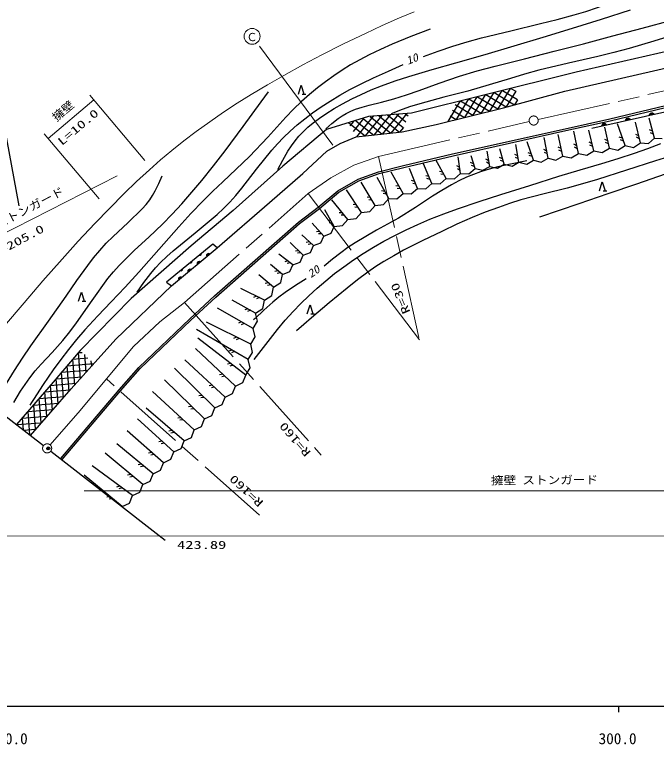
# Model space of a CAD drawing. Units: millimetres, scale not verified. Extents: x 40000 to 680000, y 20000 to 380000.
# Drawn here: x 268807 to 374219, y 198715 to 318642 of the extents above; entities that cross this region are included whole.
import ezdxf
from ezdxf.enums import TextEntityAlignment as Align

# ---------------------------------------------------------------- set-up
doc = ezdxf.new("R2010")
doc.units = ezdxf.units.MM
doc.header["$LTSCALE"] = 1000
doc.header["$PDMODE"] = 32
doc.header["$PDSIZE"] = 500
doc.linetypes.add('CHAIN', pattern=[18.5, 12, -1.5, 3.5, -1.5])
for name, color, linetype, lineweight in [('M-BGD', 7, 'Continuous', 25), ('M-BMK', 2, 'CHAIN', 13), ('M-STR-HTXT', 7, 'Continuous', 13), ('M-TTL-BAND', 7, 'Continuous', 25)]:
    doc.layers.add(name, color=color, linetype=linetype, lineweight=lineweight)
doc.layers.add('M-OTRS', color=6, linetype='Continuous')
doc.styles.add('ＭＳ ゴシック', font='')
doc.styles.get('ＭＳ ゴシック').set_extended_font_data('MS Gothic')

msp = doc.modelspace()

# ---------------------------------------------------------------- linework, layer by layer
at = {"layer": 'M-BGD'}
for p, q in [((269539, 287192), (264900, 312373)), ((376357, 312681), (361068, 309161)), ((359202, 306046), (379228, 310687)), ((361068, 309161), (346309, 305527)), ((348831, 306146), (346824, 302787)), ((347573, 305835), (350938, 303824)), ((350198, 306484), (348195, 303133)), ((348952, 306176), (351417, 304702)), ((349101, 303316), (359202, 306046)), ((351122, 306081), (349567, 303478)), ((350331, 306517), (351131, 306038)), ((316022, 305551), (316622, 305552)), ((346309, 305527), (333972, 302462)), ((343363, 304793), (341338, 301406)), ((344730, 305131), (342710, 301751)), ((343437, 304811), (346824, 302787)), ((346097, 305469), (344081, 302096)), ((344816, 305152), (348195, 303133)), ((347464, 305808), (345453, 302442)), ((346194, 305494), (349567, 303478)), ((351429, 304646), (350938, 303824)), ((341996, 304455), (339967, 301060)), ((341148, 303849), (344081, 302096)), ((342058, 304470), (345453, 302442)), ((366554, 301489), (377346, 304086)), ((366622, 301197), (377411, 303793)), ((333972, 302462), (326933, 301894)), ((331842, 302290), (329199, 299005)), ((333215, 302401), (330605, 299157)), ((331528, 302265), (333047, 301043)), ((332978, 302382), (333451, 302002)), ((338044, 300585), (349101, 303316)), ((340755, 302919), (342710, 301751)), ((377676, 303102), (363599, 299949)), ((373073, 302122), (373815, 302289)), ((373784, 302333), (373082, 302176)), ((373100, 302231), (373742, 302375)), ((373696, 302416), (373128, 302289)), ((373164, 302348), (373636, 302454)), ((373534, 302482), (373243, 302417)), ((326933, 301894), (320008, 299737)), ((324466, 301098), (323857, 300340)), ((326125, 301565), (324419, 299444)), ((324863, 301210), (327793, 298852)), ((327725, 301958), (324981, 298547)), ((326045, 301542), (329199, 299005)), ((329097, 302069), (326387, 298700)), ((327226, 301875), (330605, 299157)), ((330470, 302179), (327793, 298852)), ((328628, 302031), (332011, 299309)), ((330078, 302148), (332644, 300084)), ((340361, 301990), (341338, 301406)), ((359252, 299866), (366554, 301489)), ((359317, 299573), (366622, 301197)), ((369170, 301248), (369912, 301414)), ((369881, 301459), (369179, 301301)), ((369197, 301357), (369839, 301501)), ((369793, 301541), (369225, 301414)), ((369261, 301474), (369733, 301579)), ((369631, 301608), (369340, 301542)), ((373901, 298325), (373046, 301607)), ((323681, 300877), (326387, 298700)), ((332655, 300109), (332011, 299309)), ((332448, 299357), (338044, 300585)), ((340746, 295737), (359252, 299866)), ((365267, 300374), (366008, 300540)), ((365978, 300584), (365275, 300427)), ((365294, 300482), (365936, 300626)), ((365890, 300667), (365322, 300540)), ((365358, 300599), (365830, 300705)), ((365727, 300733), (365436, 300668)), ((366523, 296685), (365754, 300122)), ((369079, 297115), (367803, 300685)), ((371635, 297545), (370792, 300992)), ((320008, 299737), (312855, 293719)), ((324889, 298537), (332448, 299357)), ((340813, 295445), (359317, 299573)), ((358856, 295394), (358073, 298944)), ((361412, 295824), (360633, 299507)), ((363967, 296254), (363143, 299661)), ((371344, 298735), (370851, 298962)), ((373604, 299465), (373108, 299684)), ((373730, 298981), (373233, 299203)), ((320111, 296217), (322295, 297445)), ((322295, 297445), (324889, 298537)), ((354048, 294719), (352984, 297714)), ((356452, 295056), (355800, 298431)), ((363682, 297432), (363190, 297660)), ((366258, 297872), (365769, 298108)), ((366367, 297384), (365878, 297623)), ((368642, 298337), (368129, 298511)), ((368811, 297866), (368296, 298043)), ((370443, 296819), (371635, 297545)), ((371463, 298249), (370969, 298478)), ((371635, 297545), (372924, 297482)), ((372924, 297482), (373901, 298325)), ((373901, 298325), (375190, 298262)), ((349240, 294044), (348477, 296588)), ((351644, 294381), (351140, 297305)), ((356226, 296226), (355745, 296477)), ((358586, 296615), (358099, 296853)), ((358694, 296127), (358206, 296367)), ((361145, 297085), (360659, 297328)), ((361248, 296596), (360762, 296841)), ((362775, 295528), (363967, 296254)), ((363800, 296946), (363307, 297176)), ((363967, 296254), (365331, 295958)), ((365331, 295958), (366523, 296685)), ((366523, 296685), (367887, 296388)), ((367887, 296388), (369079, 297115)), ((369079, 297115), (370443, 296819)), ((316153, 292531), (320111, 296217)), ((332668, 293819), (340746, 295737)), ((332738, 293527), (340813, 295445)), ((342070, 292546), (341654, 295267)), ((344432, 293369), (343817, 295410)), ((346836, 293706), (346429, 296178)), ((348965, 294960), (348461, 295161)), ((351465, 295416), (350989, 295676)), ((351550, 294923), (351074, 295186)), ((353675, 295768), (353162, 295944)), ((353842, 295297), (353328, 295475)), ((355317, 294407), (356452, 295056)), ((356321, 295735), (355839, 295988)), ((356452, 295056), (357721, 294744)), ((357721, 294744), (358856, 295394)), ((358856, 295394), (360220, 295098)), ((360220, 295098), (361412, 295824)), ((361412, 295824), (362775, 295528)), ((337346, 290902), (335961, 294128)), ((339708, 291724), (337985, 294761)), ((344201, 294134), (343697, 294335)), ((344345, 293656), (343840, 293858)), ((346688, 294606), (346213, 294870)), ((346769, 294112), (346294, 294379)), ((348105, 293394), (349240, 294044)), ((349109, 294481), (348604, 294685)), ((349240, 294044), (350509, 293732)), ((350509, 293732), (351644, 294381)), ((351644, 294381), (352913, 294069)), ((352913, 294069), (354048, 294719)), ((354048, 294719), (355317, 294407)), ((312855, 293719), (304719, 286453)), ((325229, 291610), (328599, 292831)), ((328599, 292831), (332668, 293819)), ((328686, 292543), (332738, 293527)), ((332623, 289257), (330647, 292736)), ((334985, 290079), (333683, 293369)), ((339112, 292774), (338576, 292858)), ((341921, 293521), (341450, 293790)), ((341997, 293026), (341525, 293298)), ((343416, 292485), (344432, 293369)), ((344432, 293369), (345701, 293057)), ((345701, 293057), (346836, 293706)), ((346836, 293706), (348105, 293394)), ((310693, 287753), (316153, 292531)), ((321874, 289699), (325229, 291610)), ((325355, 291337), (328686, 292543)), ((330261, 288434), (328369, 291850)), ((336868, 292016), (336344, 292159)), ((337065, 291557), (336540, 291702)), ((338692, 290840), (339708, 291724)), ((339359, 292339), (338822, 292425)), ((339708, 291724), (341054, 291663)), ((341054, 291663), (342070, 292546)), ((342070, 292546), (343416, 292485)), ((322046, 289452), (325355, 291337)), ((328023, 287283), (325712, 291091)), ((331951, 290440), (331415, 290523)), ((334535, 291215), (334016, 291372)), ((334719, 290750), (334199, 290910)), ((336330, 290018), (337346, 290902)), ((337346, 290902), (338692, 290840)), ((318693, 287023), (321874, 289699)), ((318880, 286788), (322046, 289452)), ((325785, 286133), (323308, 289826)), ((329616, 289599), (329081, 289688)), ((329858, 289161), (329322, 289253)), ((331607, 288373), (332623, 289257)), ((332198, 290005), (331661, 290090)), ((332623, 289257), (333968, 289195)), ((333968, 289195), (334985, 290079)), ((334985, 290079), (336330, 290018)), ((365470, 289688), (366070, 289688)), ((323548, 284982), (320904, 288181)), ((327247, 288562), (326708, 288630)), ((327506, 288135), (326967, 288205)), ((329372, 287411), (330261, 288434)), ((330261, 288434), (331607, 288373)), ((302094, 280328), (310693, 287753)), ((315411, 284548), (318693, 287023)), ((315600, 284316), (318880, 286788)), ((324953, 287373), (324412, 287417)), ((325232, 286958), (324689, 287004)), ((327134, 286260), (328023, 287283)), ((328023, 287283), (329372, 287411)), ((304719, 286453), (297793, 280663)), ((321310, 283831), (319766, 286536)), ((322653, 286065), (322110, 286054)), ((322971, 285679), (322427, 285671)), ((324897, 285110), (325785, 286133)), ((325785, 286133), (327134, 286260)), ((301636, 272425), (315411, 284548)), ((301837, 272203), (315600, 284316)), ((319614, 282255), (317676, 284345)), ((320767, 284781), (320231, 284864)), ((321015, 284347), (320477, 284432)), ((322659, 283959), (323548, 284982)), ((323548, 284982), (324897, 285110)), ((320777, 282704), (321310, 283831)), ((321310, 283831), (322659, 283959)), ((317918, 280680), (315960, 282427)), ((318924, 282999), (318383, 282958)), ((319264, 282633), (318721, 282593)), ((319081, 281128), (319614, 282255)), ((319614, 282255), (320777, 282704)), ((297793, 280663), (287954, 271976)), ((301364, 280933), (293772, 274686)), ((302094, 280328), (301364, 280933)), ((316223, 279104), (314042, 281216)), ((317211, 281310), (316677, 281218)), ((317584, 280977), (317048, 280887)), ((317386, 279552), (317918, 280680)), ((317918, 280680), (319081, 281128)), ((294587, 274049), (302094, 280328)), ((315454, 279849), (314916, 279778)), ((315813, 279501), (315273, 279432)), ((316223, 279104), (317386, 279552)), ((299390, 279284), (299170, 279103)), ((299188, 279094), (299396, 279265)), ((299399, 279244), (299209, 279087)), ((299231, 279081), (299400, 279220)), ((299398, 279194), (299258, 279078)), ((299297, 279086), (299383, 279157)), ((300713, 279369), (300378, 279089)), ((300379, 279041), (300758, 279357)), ((300382, 279141), (300660, 279374)), ((300800, 279344), (300386, 278998)), ((300399, 278959), (300836, 279325)), ((300582, 279357), (300411, 279214)), ((314527, 277528), (312226, 279298)), ((315690, 277977), (316223, 279104)), ((297846, 278014), (297626, 277833)), ((297643, 277823), (297852, 277994)), ((297855, 277973), (297665, 277816)), ((297687, 277810), (297855, 277949)), ((297853, 277923), (297713, 277808)), ((297752, 277816), (297839, 277887)), ((299179, 278086), (298844, 277806)), ((298845, 277758), (299224, 278074)), ((298848, 277858), (299126, 278090)), ((299266, 278061), (298852, 277714)), ((298865, 277676), (299302, 278042)), ((299048, 278074), (298877, 277931)), ((312831, 275952), (310813, 277582)), ((313710, 278157), (313183, 278025)), ((314106, 277852), (313578, 277722)), ((313994, 276401), (314527, 277528)), ((314527, 277528), (315690, 277977)), ((296302, 276743), (296081, 276562)), ((296099, 276552), (296308, 276724)), ((296311, 276702), (296120, 276545)), ((296143, 276539), (296311, 276678)), ((296309, 276652), (296169, 276537)), ((296208, 276545), (296294, 276616)), ((297645, 276803), (297310, 276523)), ((297311, 276475), (297690, 276791)), ((297314, 276574), (297592, 276807)), ((297732, 276778), (297318, 276431)), ((297330, 276393), (297768, 276759)), ((297514, 276791), (297343, 276647)), ((311351, 273833), (308895, 275866)), ((312101, 276542), (311572, 276423)), ((312490, 276228), (311959, 276110)), ((312515, 274596), (312831, 275952)), ((312831, 275952), (313994, 276401)), ((293772, 274686), (294587, 274049)), ((296111, 275519), (295776, 275239)), ((295777, 275191), (296156, 275508)), ((295779, 275291), (296058, 275524)), ((296198, 275495), (295784, 275148)), ((295796, 275110), (296234, 275476)), ((295980, 275508), (295808, 275364)), ((285441, 265313), (294587, 274049)), ((309871, 271713), (305968, 273640)), ((310491, 274545), (309960, 274433)), ((310876, 274226), (310343, 274115)), ((311035, 272477), (311351, 273833)), ((311351, 273833), (312515, 274596)), ((297573, 268649), (301636, 272425)), ((308556, 272362), (308066, 272130)), ((309871, 271713), (311035, 272477)), ((287954, 271976), (279553, 263461)), ((279920, 271559), (280520, 271559)), ((297778, 268431), (301837, 272203)), ((308390, 269593), (304555, 271722)), ((309005, 272140), (308512, 271910)), ((309555, 270357), (309871, 271713)), ((307987, 267045), (302132, 270410)), ((307100, 270310), (306598, 270102)), ((307537, 270067), (307033, 269860)), ((308390, 269593), (309555, 270357)), ((289216, 260675), (297573, 268649)), ((308698, 268238), (308390, 269593)), ((317478, 269458), (318078, 269458)), ((289433, 260467), (297778, 268431)), ((307583, 264496), (300316, 268088)), ((306092, 268134), (305587, 267934)), ((306525, 267885), (306019, 267686)), ((307987, 267045), (308698, 268238)), ((307179, 261947), (298701, 266877)), ((308295, 265690), (307987, 267045)), ((278071, 257122), (285441, 265313)), ((306776, 259399), (298903, 265464)), ((305259, 265645), (304769, 265413)), ((305708, 265423), (305215, 265193)), ((307583, 264496), (308295, 265690)), ((307891, 263141), (307583, 264496)), ((279553, 263461), (275125, 258238)), ((279236, 263090), (279888, 263141)), ((279236, 263090), (279575, 258781)), ((280263, 262782), (280497, 259811)), ((305085, 257599), (298499, 263748)), ((304498, 263507), (303992, 263309)), ((304930, 263255), (304422, 263059)), ((307179, 261947), (307891, 263141)), ((278318, 262014), (280858, 262214)), ((278318, 262014), (278654, 257750)), ((281348, 261747), (281419, 260841)), ((303395, 255799), (296783, 261931)), ((307487, 260592), (307179, 261947)), ((256645, 260963), (273560, 247821)), ((277399, 260939), (281818, 261287)), ((277399, 260939), (277732, 256720)), ((285996, 256995), (289216, 260675)), ((286223, 256799), (289433, 260467)), ((301704, 253999), (295067, 260518)), ((304287, 261316), (303760, 261185)), ((304683, 261011), (304155, 260882)), ((306776, 259399), (307487, 260592)), ((275563, 258788), (279887, 259129)), ((276481, 259863), (280853, 260208)), ((276481, 259863), (276810, 255690)), ((302992, 259553), (302456, 259472)), ((303358, 259212), (302819, 259133)), ((306290, 258161), (306776, 259399)), ((275125, 258238), (269134, 251260)), ((274644, 257712), (278921, 258049)), ((275563, 258788), (275888, 254659)), ((300013, 252199), (293452, 258600)), ((305085, 257599), (306290, 258161)), ((271411, 249491), (278071, 257122)), ((273726, 256637), (277956, 256970)), ((274644, 257712), (274966, 253629)), ((276412, 245724), (285996, 256995)), ((276640, 245529), (286223, 256799)), ((298323, 250399), (291434, 256682)), ((301294, 257747), (300757, 257665)), ((301660, 257407), (301122, 257327)), ((304600, 256361), (305085, 257599)), ((272807, 255562), (276990, 255891)), ((272807, 255562), (273122, 251568)), ((273726, 256637), (274044, 252599)), ((299599, 256067), (299060, 256000)), ((299955, 255716), (299415, 255651)), ((302909, 254561), (303395, 255799)), ((303395, 255799), (304600, 256361)), ((271889, 254486), (276024, 254812)), ((271889, 254486), (272200, 250538)), ((301704, 253999), (302909, 254561)), ((270971, 253411), (275059, 253733)), ((270971, 253411), (271271, 249599)), ((296632, 248599), (290424, 253957)), ((297931, 254231), (297392, 254162)), ((298288, 253882), (297748, 253815)), ((301219, 252761), (301704, 253999)), ((270052, 252335), (274093, 252654)), ((270052, 252335), (270202, 250430)), ((294942, 246798), (289012, 252241)), ((296138, 252392), (295602, 252305)), ((296507, 252055), (295970, 251970)), ((299528, 250960), (300013, 252199)), ((300013, 252199), (301219, 252761)), ((269134, 251260), (273127, 251574)), ((298323, 250399), (299528, 250960)), ((270306, 250349), (272162, 250495)), ((293251, 244998), (287296, 250223)), ((294649, 250311), (294116, 250210)), ((295027, 249984), (294492, 249884)), ((297837, 249160), (298323, 250399)), ((293045, 248540), (292509, 248455)), ((296147, 247360), (296632, 248599)), ((296632, 248599), (297837, 249160)), ((291560, 243198), (285580, 248103)), ((293413, 248201), (292875, 248118)), ((294942, 246798), (296147, 247360)), ((274744, 246901), (293535, 232302)), ((289870, 241398), (283662, 246589)), ((291344, 246671), (290810, 246574)), ((291720, 246341), (291184, 246246)), ((294456, 245560), (294942, 246798)), ((289642, 244771), (289112, 244657)), ((292766, 243760), (293251, 244998)), ((293251, 244998), (294456, 245560)), ((288179, 239598), (281543, 244469)), ((290029, 244454), (289497, 244341)), ((291560, 243198), (292766, 243760)), ((286489, 237798), (280230, 242955)), ((287885, 243058), (287353, 242949)), ((288268, 242737), (287735, 242629)), ((291075, 241960), (291560, 243198)), ((286059, 241154), (285536, 241011)), ((289384, 240160), (289870, 241398)), ((289870, 241398), (291075, 241960)), ((286462, 240858), (285937, 240717)), ((288179, 239598), (289384, 240160)), ((284488, 239447), (283957, 239334)), ((284873, 239129), (284341, 239017)), ((287694, 238360), (288179, 239598)), ((286489, 237798), (287694, 238360))]:
    msp.add_line(p, q, dxfattribs=at)
for points in [[(335978, 311774), (338372, 312640), (340794, 313453), (343127, 314154), (345477, 314799), (350321, 316001), (355193, 317158), (357945, 317842), (360688, 318586), (362622, 319167), (364545, 319809), (366361, 320486), (368166, 321223), (369197, 321662), (370235, 322110)], [(312047, 293173), (312849, 294697), (313704, 296192), (314270, 297070), (314890, 297919), (315514, 298665), (316191, 299381), (316992, 300133), (317837, 300845), (318859, 301618), (319928, 302352), (321285, 303200), (322666, 303993), (324175, 304788), (325714, 305532), (327385, 306270), (329077, 306952), (331296, 307741), (333539, 308475), (337392, 309636), (341271, 310742), (346071, 312104), (350861, 313515), (355640, 314941), (360418, 316406), (365177, 317897), (369942, 319406)], [(319950, 299850), (320932, 300726), (321944, 301548), (322593, 302002), (323271, 302404), (324015, 302764), (324796, 303075), (325918, 303439), (327069, 303748), (329094, 304242), (331092, 304793), (333178, 305456), (335235, 306174), (338539, 307378), (341858, 308524), (344785, 309374), (347730, 310166), (352568, 311389), (357419, 312606), (362246, 313860), (367077, 315140), (371894, 316434), (376728, 317713)], [(337053, 316273), (333912, 315044), (330798, 313762), (328907, 312922), (327034, 312025), (325502, 311229), (323990, 310375), (322594, 309515), (321220, 308598), (319862, 307620), (318532, 306586), (317223, 305493), (315955, 304354), (314636, 303082), (313360, 301767), (310385, 298525), (307367, 295326), (305205, 293233), (302994, 291177), (301359, 289632), (299760, 288038), (297751, 285934), (295785, 283789), (292480, 280052), (289184, 276298), (286947, 273850), (284667, 271443), (282490, 269157), (280350, 266822), (278974, 265239), (277644, 263618), (276374, 261961), (275145, 260259), (273497, 257840), (271894, 255380), (271597, 254919), (271294, 254448)], [(377866, 315523), (373824, 314275), (369766, 313084), (367210, 312393), (364627, 311756), (359762, 310643), (354899, 309486), (352565, 308854), (350238, 308162), (346751, 307090), (343245, 306076), (339300, 305068), (335375, 304002), (333694, 303461), (332023, 302860), (331350, 302607), (330669, 302349)], [(288941, 273050), (290039, 274593), (291187, 276103), (291955, 277017), (292775, 277899), (293789, 278885), (294847, 279831), (298491, 282783), (302088, 285773), (303139, 286764), (304147, 287797), (305164, 288930), (306137, 290106), (308561, 293258), (311036, 296377), (311975, 297431), (312964, 298452), (314067, 299501), (315218, 300514), (316471, 301533), (317762, 302505), (319168, 303487), (320615, 304424), (322228, 305392), (323880, 306313), (325816, 307318), (327779, 308268), (330191, 309364), (332625, 310420)], [(315419, 305551), (315876, 307048), (316334, 305552)], [(268671, 254917), (269784, 256771), (270515, 257878), (271294, 258949), (272210, 260078), (273181, 261179), (274968, 263112), (276709, 265085), (277864, 266529), (278971, 268010), (281532, 271658), (284146, 275276), (285032, 276354), (285969, 277398), (287218, 278674), (288519, 279917), (290833, 282049), (293106, 284224), (294698, 285857), (296252, 287538), (297928, 289445), (299565, 291399), (301501, 293817), (303390, 296273), (306367, 300273), (309315, 304306), (309909, 305122), (310502, 305938)], [(418053, 303775), (414193, 303298), (410330, 302761), (407823, 302350), (405324, 301881), (403045, 301393), (400779, 300847), (398550, 300245), (396329, 299582), (393059, 298519), (389797, 297396), (385087, 295744), (380372, 294083), (375665, 292430), (370945, 290787), (366227, 289166), (361495, 287557), (358265, 286465), (355035, 285374)], [(308134, 261946), (310045, 264452), (312002, 266919), (313250, 268402), (314550, 269853), (315811, 271166), (317115, 272439), (318484, 273689), (319900, 274901), (321371, 276081), (322887, 277220), (324454, 278322), (326062, 279378), (327744, 280410), (329465, 281396), (331275, 282362), (333113, 283274), (335049, 284167), (337017, 285008), (339284, 285892), (341570, 286719), (345114, 287913), (348685, 289052), (353443, 290556), (358200, 292084), (361707, 293160), (365242, 294183), (367945, 294985), (370637, 295846), (372803, 296613), (374949, 297437)], [(378361, 295917), (374065, 294619), (369319, 293079), (364557, 291559), (362075, 290824), (359577, 290146), (355765, 289195), (351969, 288185), (350109, 287606), (348268, 286969), (346097, 286150), (343949, 285275), (341453, 284178), (338980, 283026), (335831, 281496), (332697, 279906), (331072, 279025), (329478, 278093), (328133, 277232), (326820, 276321), (325104, 275040), (323416, 273704), (320468, 271271), (317554, 268788), (316321, 267724), (315089, 266658)], [(352916, 294596), (350544, 294130), (348193, 293606), (346762, 293231), (345352, 292798), (344190, 292382), (343040, 291906), (341795, 291317), (340574, 290673), (338995, 289758), (337439, 288786), (334652, 286967), (331835, 285201), (328267, 283191), (324725, 281126), (323542, 280346), (322393, 279516), (321006, 278433), (319632, 277312)], [(265381, 254458), (267050, 257318), (268768, 260144), (270105, 262203), (271492, 264228), (274388, 268287), (277283, 272377), (279025, 274920), (280819, 277431), (281783, 278679), (282792, 279887), (283870, 281060), (284997, 282196), (287397, 284433), (289780, 286735), (290413, 287454), (291003, 288216), (291480, 288934), (291911, 289693), (292498, 290896), (293043, 292139)], [(364866, 289688), (365324, 291184), (365781, 289688)], [(316681, 275222), (314960, 274138), (313267, 273000), (312217, 272223), (311198, 271392), (309730, 270083), (308299, 268727), (308162, 268595), (308025, 268463)], [(279317, 271559), (279774, 273056), (280232, 271559)], [(316874, 269458), (317332, 270954), (317789, 269458)]]:
    msp.add_lwpolyline(points, dxfattribs=at)
for points in [[(373065, 302069), (373076, 302166), (373104, 302252), (373160, 302355), (373236, 302421), (373321, 302471), (373442, 302498), (373540, 302489), (373637, 302462), (373732, 302393), (373796, 302327), (373845, 302244)], [(369161, 301195), (369172, 301292), (369200, 301378), (369257, 301481), (369333, 301547), (369418, 301597), (369539, 301624), (369637, 301615), (369733, 301588), (369829, 301519), (369893, 301453), (369942, 301370)], [(365258, 300321), (365269, 300417), (365297, 300504), (365354, 300607), (365429, 300673), (365514, 300722), (365635, 300750), (365734, 300741), (365830, 300713), (365925, 300644), (365989, 300579), (366039, 300496)], [(299384, 279304), (299397, 279269), (299402, 279236), (299400, 279192), (299386, 279157), (299366, 279126), (299330, 279096), (299296, 279083), (299259, 279076), (299215, 279082), (299183, 279094), (299152, 279113)], [(300411, 278921), (300385, 278989), (300374, 279056), (300377, 279144), (300404, 279214), (300444, 279277), (300515, 279336), (300584, 279364), (300658, 279379), (300745, 279366), (300810, 279344), (300872, 279306)], [(297840, 278033), (297852, 277999), (297858, 277965), (297856, 277921), (297842, 277886), (297822, 277855), (297786, 277826), (297752, 277812), (297715, 277805), (297671, 277812), (297639, 277823), (297608, 277842)], [(298877, 277638), (298851, 277706), (298840, 277773), (298843, 277861), (298870, 277931), (298910, 277994), (298981, 278053), (299050, 278081), (299123, 278096), (299211, 278083), (299276, 278061), (299337, 278023)], [(296295, 276762), (296308, 276728), (296313, 276694), (296312, 276650), (296298, 276615), (296278, 276584), (296242, 276555), (296207, 276541), (296170, 276534), (296127, 276541), (296094, 276552), (296064, 276572)], [(297343, 276355), (297317, 276423), (297306, 276490), (297309, 276578), (297336, 276648), (297376, 276710), (297447, 276770), (297516, 276798), (297589, 276813), (297677, 276800), (297742, 276778), (297803, 276740)], [(295809, 275071), (295783, 275140), (295772, 275207), (295774, 275295), (295802, 275365), (295842, 275427), (295913, 275487), (295981, 275515), (296055, 275530), (296142, 275517), (296208, 275495), (296269, 275456)]]:
    msp.add_lwpolyline(points, close=True, dxfattribs=at)
at = {"layer": 'M-BMK'}
for p, q in [((354792, 301403), (392928, 310033)), ((328586, 295343), (353330, 301068)), ((324548, 293876), (328586, 295343)), ((328586, 295343), (335303, 265206)), ((320732, 291821), (324548, 293876)), ((317034, 289238), (320732, 291821)), ((296717, 271321), (317034, 289238)), ((335303, 265206), (317034, 289238)), ((292678, 268147), (296717, 271321)), ((296717, 271321), (319152, 246268)), ((288350, 264107), (292678, 268147)), ((283878, 258769), (288350, 264107)), ((279550, 253575), (283878, 258769)), ((309054, 236370), (283878, 258769)), ((274644, 247927), (279550, 253575))]:
    msp.add_line(p, q, dxfattribs=at)
for centre in [(354061, 301237), (274152, 247361)]:
    msp.add_circle(centre, 746, dxfattribs=at)
at = {"layer": 'M-OTRS'}
msp.add_point((274340, 247348), dxfattribs=at)
at = {"layer": 'M-STR-HTXT'}
for p, q in [((321048, 297192), (309036, 313443)), ((274293, 298299), (281814, 304642)), ((281169, 305407), (290208, 294690)), ((282687, 288346), (273648, 299063)), ((258005, 278067), (285654, 292134)), ((442515, 240387), (280231, 240383)), ((87555, 232774), (511451, 233120))]:
    msp.add_line(p, q, dxfattribs=at)
msp.add_lwpolyline([(267150, 267475), (270370, 271297), (273461, 274900), (276599, 278466), (279263, 281409), (281973, 284311), (284368, 286796), (286806, 289238), (288852, 291209), (290946, 293142), (292767, 294750), (294636, 296319), (296622, 297902), (298654, 299445), (300859, 301041), (303107, 302593), (305373, 304082), (307671, 305519), (310339, 307115), (313039, 308659), (316145, 310361), (319281, 312011), (322836, 313814), (326417, 315563), (329202, 316862), (332009, 318106), (334435, 319119)], dxfattribs=at)
msp.add_circle((307816, 315062), 1304, dxfattribs=at)
at = {"layer": 'M-TTL-BAND'}
for p, q in [((40000, 205000), (579000, 205000)), ((368000, 205000), (368000, 204000))]:
    msp.add_line(p, q, dxfattribs=at)

# ---------------------------------------------------------------- texts
at = {"layer": 'M-BGD', "style": 'ＭＳ ゴシック', "oblique": 15, "width": 1.1}
for s, rotation, p in [('10', 22.002, (333551, 310001)), ('20', 35.202, (317709, 274981))]:
    msp.add_text(s, height=1320, rotation=rotation, dxfattribs=at).set_placement(p, align=Align.BOTTOM_LEFT)
at = {"layer": 'M-BMK', "style": 'ＭＳ ゴシック', "width": 1.5}
for s, rotation, p in [('R=30', 113.002, (334194, 269942)), ('R=160', 130.702, (317852, 246968)), ('R=160', 137.402, (310054, 238870))]:
    msp.add_text(s, height=1320, rotation=rotation, dxfattribs=at).set_placement(p, align=Align.BOTTOM_LEFT)
at = {"layer": 'M-STR-HTXT', "style": 'ＭＳ ゴシック'}
msp.add_text('Ｃ', height=1320, rotation=0.002, dxfattribs=at).set_placement((306889, 313879), align=Align.BOTTOM_LEFT)
for s, rotation, width, p in [('擁壁', 40.102, 1.1, (275944, 300726)), ('L=10.0', 40.102, 1.5, (276820, 296735)), ('擁壁 ストンガード', 27.802, 1.15, (261702, 280651)), ('L=205.0', 28.102, 1.5, (265681, 278248)), ('擁壁 ストンガード', 0.502, 1.15, (347049, 241010)), ('423.89', 0.002, 1.5, (295497, 230444))]:
    msp.add_text(s, height=1320, rotation=rotation, dxfattribs=dict(at, width=width)).set_placement(p, align=Align.BOTTOM_LEFT)
at = {"layer": 'M-TTL-BAND', "style": 'ＭＳ ゴシック'}
for s, p in [('200.0', (267844, 198195)), ('300.0', (367844, 198195))]:
    msp.add_text(s, height=1833, dxfattribs=at).set_placement(p, align=Align.BOTTOM_CENTER)

doc.saveas('drawing.dxf')
